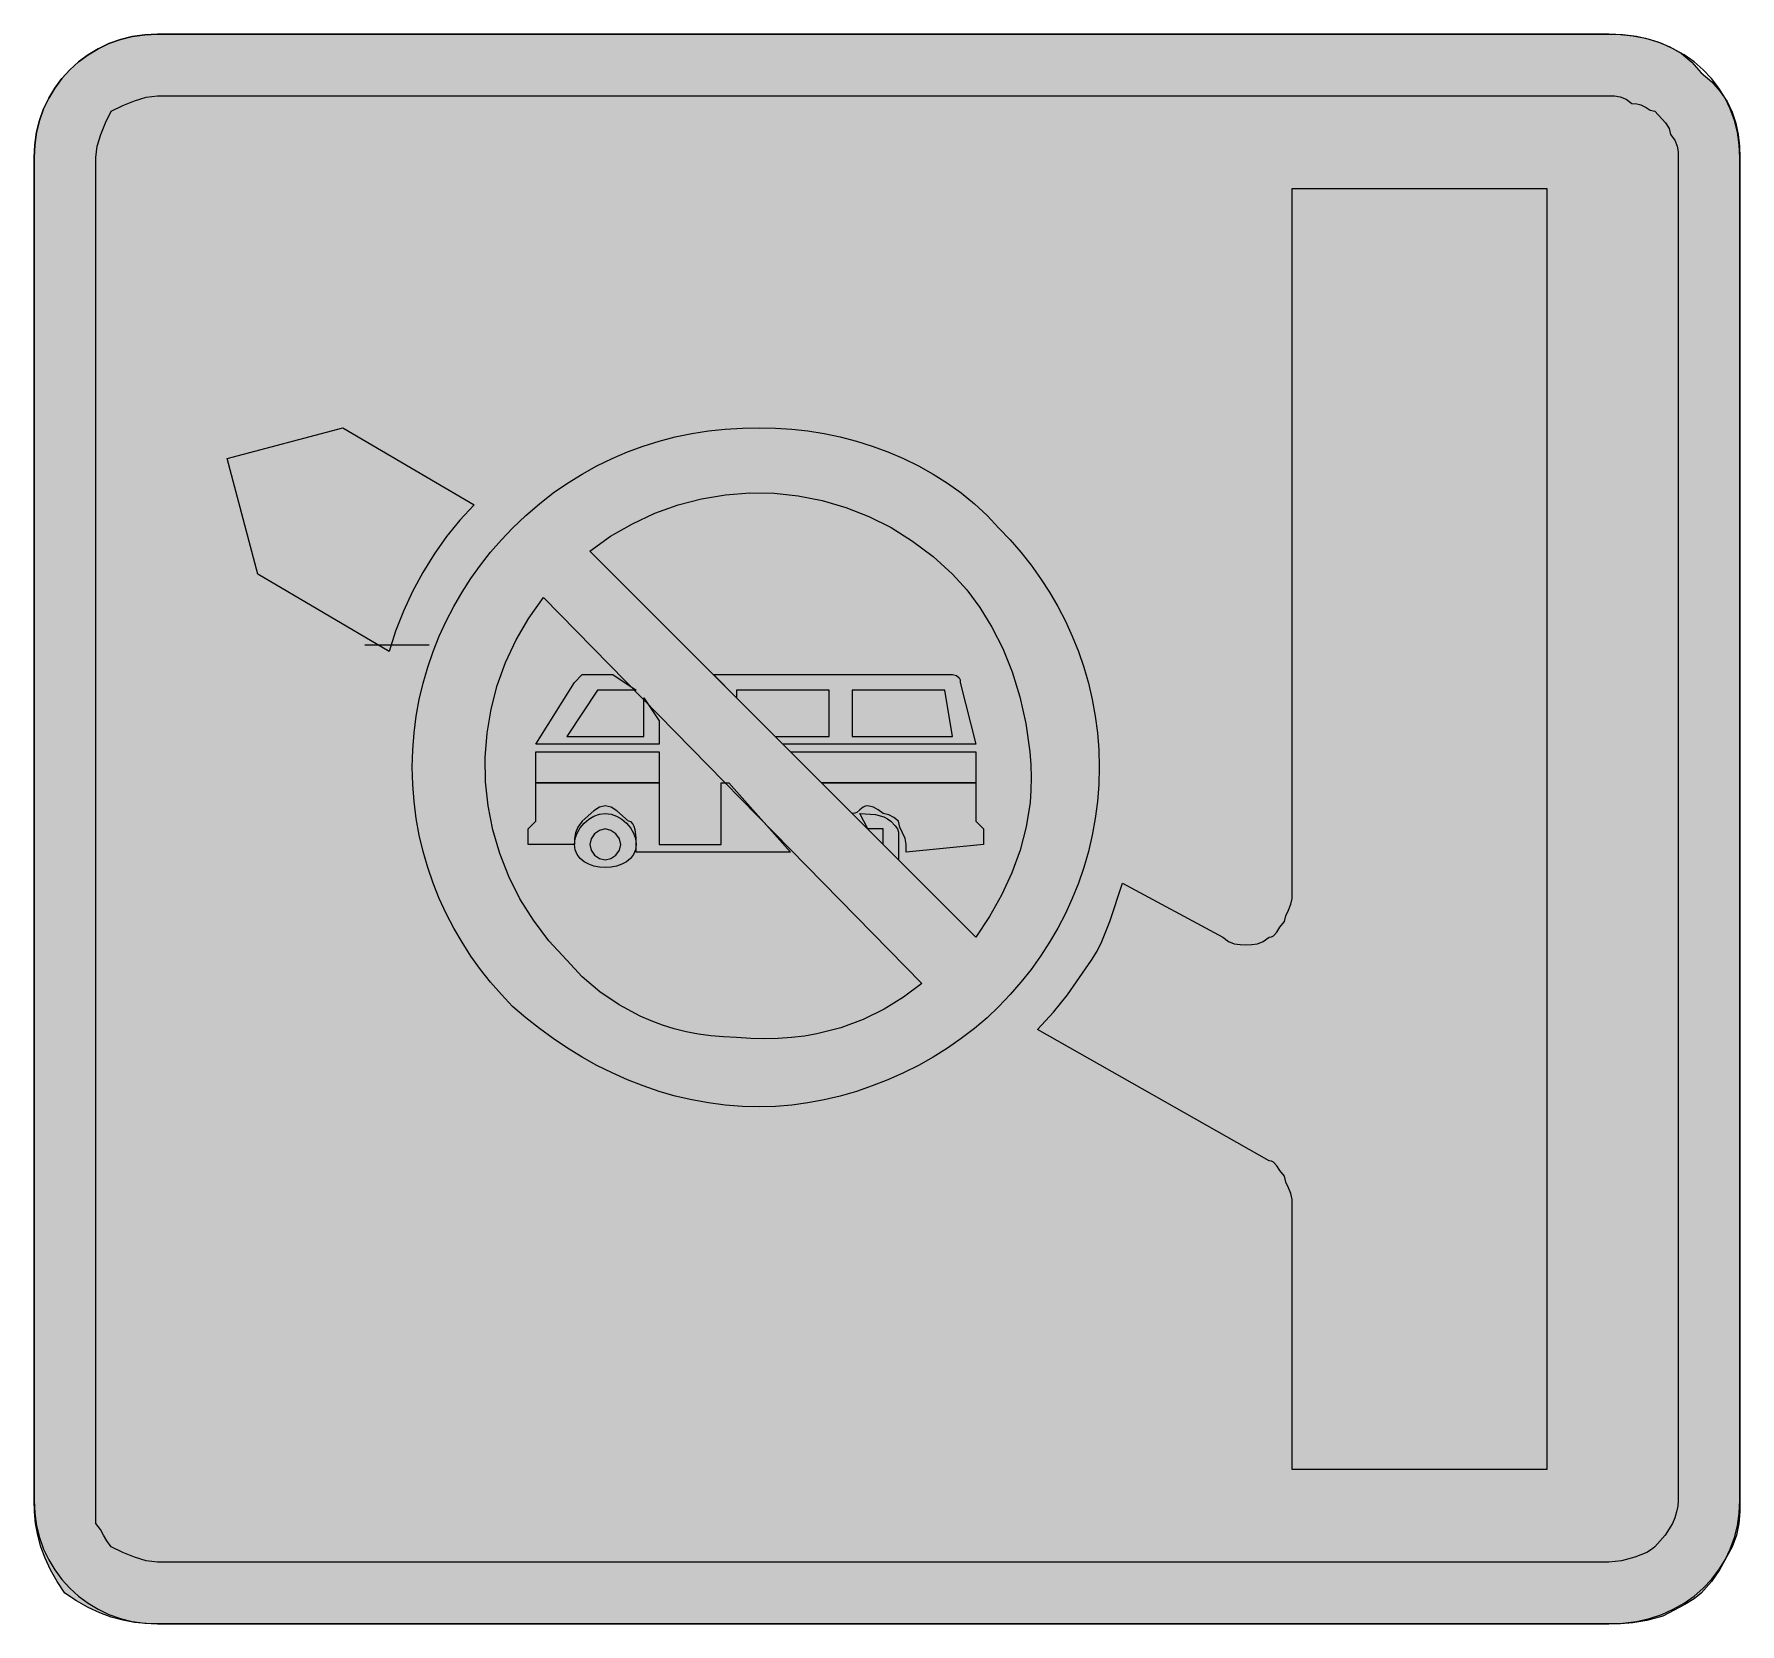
# Model space of a CAD drawing. Header units: metres. Extents: x 152 to 417, y 11 to 258.
import ezdxf

# ---------------------------------------------------------------- set-up
doc = ezdxf.new("R2010")
doc.units = ezdxf.units.M
for name, color, linetype, true_color in [('FILL_BLACK_000000', 7, 'Continuous', 0x000000), ('FILL_BLUE_0000FF', 7, 'Continuous', 0x0000ff), ('FILL_RED_FF0000', 7, 'Continuous', 0xff0000), ('FILL_WHITE_FFFFFF', 7, 'Continuous', 0xffffff), ('STROKE_BLUE_0000FF', 7, 'Continuous', 0x0000ff), ('STROKE_WHITE_FFFFFF', 7, 'Continuous', 0xffffff)]:
    doc.layers.add(name, color=color, linetype=linetype, true_color=true_color)

msp = doc.modelspace()

# ---------------------------------------------------------------- hatches: boundary and pattern name
at = {"layer": 'FILL_BLACK_000000', "true_color": 0x000000}
h = msp.add_hatch(color=7, dxfattribs=at)
h.dxf.hatch_style = 1
h.paths.add_polyline_path([(235.89, 157.68), (237.09, 158.88), (239.49, 158.88), (241.89, 158.88), (245.49, 156.48), (239.49, 156.48), (234.69, 149.28), (246.69, 149.28), (246.69, 155.28), (249.09, 151.68), (249.09, 148.08), (229.89, 148.08), (235.89, 157.68)])
h = msp.add_hatch(color=7, dxfattribs=at)
h.dxf.hatch_style = 1
h.paths.add_polyline_path([(275.49, 149.28), (275.49, 156.48), (261.09, 156.48), (261.09, 155.28), (257.49, 158.88), (294.69, 158.88), (295.29, 158.73), (295.7, 158.37), (295.84, 158.08), (295.89, 157.68), (298.29, 148.08), (268.29, 148.08), (267.09, 149.28), (275.49, 149.28)])
h.paths.add_polyline_path([(279.09, 149.28), (294.69, 149.28), (293.49, 156.48), (279.09, 156.48), (279.09, 149.28)], flags=16)
h = msp.add_hatch(color=7, dxfattribs=at)
h.dxf.hatch_style = 1
h.paths.add_polyline_path([(249.09, 146.88), (249.09, 142.08), (229.89, 142.08), (229.89, 146.88), (249.09, 146.88)])
h = msp.add_hatch(color=7, dxfattribs=at)
h.dxf.hatch_style = 1
h.paths.add_polyline_path([(298.29, 146.88), (298.29, 142.08), (274.29, 142.08), (269.49, 146.88), (298.29, 146.88)])
h = msp.add_hatch(color=7, dxfattribs=at)
h.dxf.hatch_style = 1
h.paths.add_polyline_path([(269.49, 131.28), (245.49, 131.28), (245.49, 132.48), (245.47, 133.55), (245.34, 134.73), (245.2, 135.26), (244.98, 135.69), (244.69, 135.97), (244.29, 136.08), (242.49, 137.73), (241.59, 138.27), (240.69, 138.48), (239.79, 138.27), (238.89, 137.73), (237.09, 136.08), (236.4, 135.18), (236.04, 134.28), (235.91, 133.38), (235.89, 132.48), (228.69, 132.48), (228.69, 134.88), (229.89, 136.08), (229.89, 142.08), (249.09, 142.08), (249.09, 132.48), (258.69, 132.48), (258.69, 142.08), (259.89, 142.08), (269.49, 131.28)])
h = msp.add_hatch(color=7, dxfattribs=at)
h.dxf.hatch_style = 1
h.paths.add_polyline_path([(298.29, 142.08), (298.29, 136.08), (299.49, 134.88), (299.49, 132.48), (287.49, 131.28), (287.49, 132.48), (287.3, 133.38), (286.89, 134.28), (286.48, 135.18), (286.29, 136.08), (285.54, 136.68), (284.77, 137.09), (283.89, 137.28), (283.14, 137.88), (282.37, 138.29), (281.49, 138.48), (281.09, 138.43), (280.78, 138.29), (280.29, 137.88), (279.8, 137.47), (279.49, 137.33), (279.09, 137.28), (274.29, 142.08), (298.29, 142.08)])
h = msp.add_hatch(color=7, dxfattribs=at)
h.dxf.hatch_style = 1
h.paths.add_polyline_path([(245.08, 130.9), (244.6, 130.29), (243.99, 129.78), (243.26, 129.39), (242.45, 129.1), (241.59, 128.94), (240.69, 128.88), (239.79, 128.94), (238.93, 129.1), (238.12, 129.39), (237.39, 129.78), (236.78, 130.29), (236.3, 130.9), (236, 131.64), (235.89, 132.48), (236, 133.38), (236.3, 134.24), (236.78, 135.05), (237.39, 135.78), (238.12, 136.39), (238.93, 136.87), (239.79, 137.17), (240.69, 137.28), (241.59, 137.17), (242.45, 136.87), (243.26, 136.39), (243.99, 135.78), (244.6, 135.05), (245.08, 134.24), (245.38, 133.38), (245.49, 132.48), (245.38, 131.64), (245.08, 130.9)])
h.paths.add_polyline_path([(242.34, 134.13), (241.57, 134.67), (240.69, 134.88), (239.81, 134.67), (239.04, 134.13), (238.5, 133.36), (238.29, 132.48), (238.5, 131.6), (239.04, 130.83), (239.81, 130.29), (240.69, 130.08), (241.57, 130.29), (242.34, 130.83), (242.88, 131.6), (243.09, 132.48), (242.88, 133.36), (242.34, 134.13)], flags=16)
h = msp.add_hatch(color=7, dxfattribs=at)
h.dxf.hatch_style = 1
h.paths.add_polyline_path([(282.69, 137.13), (284, 136.77), (284.59, 136.48), (285.09, 136.08), (285.78, 135.37), (286.14, 134.88), (286.27, 134.39), (286.29, 133.68), (286.29, 130.08), (283.89, 132.48), (283.89, 134.88), (282.69, 134.88), (281.49, 134.88), (280.29, 137.28), (282.69, 137.13)])
at = {"layer": 'FILL_BLUE_0000FF', "true_color": 0x0000ff}
h = msp.add_hatch(color=7, dxfattribs=at)
h.dxf.hatch_style = 1
h.paths.add_polyline_path([(396.69, 248.88), (397.59, 248.86), (398.49, 248.73), (399.39, 248.37), (400.29, 247.68), (401.08, 247.63), (401.7, 247.49), (402.54, 247.08), (403.16, 246.67), (403.89, 246.48), (405.54, 244.68), (406.08, 243.78), (406.29, 242.88), (406.98, 241.98), (407.34, 241.08), (407.47, 240.18), (407.49, 239.28), (407.49, 30.48), (407.43, 29.58), (407.26, 28.68), (406.98, 27.78), (406.59, 26.88), (405.46, 25.08), (403.89, 23.28), (403.33, 22.83), (402.6, 22.4), (400.74, 21.63), (398.66, 21.09), (396.69, 20.88), (171.09, 20.88), (169.29, 21.09), (167.49, 21.63), (165.69, 22.4), (163.89, 23.28), (163.18, 24.18), (162.69, 25.08), (162.2, 25.98), (161.49, 26.88), (161.49, 30.48), (161.49, 239.28), (161.7, 241.08), (162.24, 242.88), (163.01, 244.68), (163.89, 246.48), (165.69, 247.36), (167.49, 248.13), (169.29, 248.67), (171.09, 248.88), (396.69, 248.88)])
at = {"layer": 'FILL_RED_FF0000', "true_color": 0xff0000}
h = msp.add_hatch(color=7, dxfattribs=at)
h.dxf.hatch_style = 1
h.paths.add_polyline_path([(317.42, 141.79), (317.21, 139.14), (316.87, 136.52), (316.4, 133.94), (315.81, 131.4), (315.09, 128.91), (314.25, 126.47), (313.29, 124.08), (312.22, 121.75), (311.04, 119.47), (309.76, 117.26), (308.38, 115.12), (306.89, 113.04), (305.32, 111.04), (303.65, 109.12), (301.89, 107.28), (300.04, 105.52), (298.08, 103.85), (296.02, 102.28), (293.88, 100.79), (291.67, 99.41), (289.38, 98.13), (287.04, 96.95), (284.64, 95.88), (282.2, 94.92), (279.73, 94.08), (277.23, 93.36), (274.72, 92.77), (272.2, 92.3), (269.68, 91.96), (267.18, 91.75), (264.69, 91.68), (262, 91.75), (259.35, 91.96), (256.72, 92.3), (254.13, 92.77), (251.58, 93.36), (249.06, 94.08), (246.58, 94.92), (244.14, 95.88), (241.74, 96.95), (239.39, 98.13), (237.08, 99.41), (234.82, 100.79), (232.61, 102.28), (230.45, 103.85), (228.34, 105.52), (226.29, 107.28), (224.53, 109.12), (222.86, 111.04), (221.29, 113.04), (219.8, 115.12), (218.42, 117.26), (217.14, 119.47), (215.96, 121.75), (214.89, 124.08), (213.93, 126.47), (213.09, 128.91), (212.37, 131.4), (211.78, 133.94), (211.31, 136.52), (210.97, 139.14), (210.76, 141.79), (210.69, 144.48), (210.76, 147.17), (210.97, 149.82), (211.31, 152.44), (211.78, 155.02), (212.37, 157.56), (213.09, 160.05), (213.93, 162.49), (214.89, 164.88), (215.96, 167.21), (217.14, 169.49), (218.42, 171.7), (219.8, 173.84), (221.29, 175.92), (222.86, 177.92), (224.53, 179.84), (226.29, 181.68), (228.34, 183.63), (230.45, 185.45), (232.61, 187.13), (234.82, 188.67), (237.08, 190.08), (239.39, 191.36), (241.74, 192.51), (244.14, 193.53), (246.58, 194.42), (249.06, 195.19), (251.58, 195.84), (254.13, 196.36), (256.72, 196.77), (259.35, 197.05), (262, 197.22), (264.69, 197.28), (267.18, 197.22), (269.68, 197.05), (272.2, 196.77), (274.72, 196.36), (277.23, 195.84), (279.73, 195.19), (282.2, 194.42), (284.64, 193.53), (287.04, 192.51), (289.38, 191.36), (291.67, 190.08), (293.88, 188.67), (296.02, 187.13), (298.08, 185.45), (300.04, 183.63), (301.89, 181.68), (303.65, 179.84), (305.32, 177.92), (306.89, 175.92), (308.38, 173.84), (309.76, 171.7), (311.04, 169.49), (312.22, 167.21), (313.29, 164.88), (314.25, 162.49), (315.09, 160.05), (315.81, 157.56), (316.4, 155.02), (316.87, 152.44), (317.21, 149.82), (317.42, 147.17), (317.49, 144.48), (317.42, 141.79)])
at = {"layer": 'FILL_WHITE_FFFFFF', "true_color": 0xffffff}
h = msp.add_hatch(color=7, dxfattribs=at)
h.dxf.hatch_style = 1
h.paths.add_polyline_path([(396.69, 258.48), (398.54, 258.42), (400.46, 258.22), (402.41, 257.85), (404.34, 257.28), (406.22, 256.49), (408, 255.44), (409.63, 254.12), (411.09, 252.48), (412.73, 251.08), (414.05, 249.57), (415.1, 247.99), (415.89, 246.33), (416.46, 244.62), (416.83, 242.86), (417.03, 241.08), (417.09, 239.28), (417.09, 30.48), (417.07, 28.68), (416.94, 26.88), (416.58, 25.08), (415.89, 23.28), (413.94, 19.68), (412.68, 17.88), (411.09, 16.08), (409.98, 15.18), (408.54, 14.28), (405.09, 12.48), (402.6, 11.79), (400.44, 11.43), (398.51, 11.3), (396.69, 11.28), (171.09, 11.28), (169.29, 11.34), (167.49, 11.52), (165.69, 11.85), (163.89, 12.33), (162.09, 12.98), (160.29, 13.81), (158.49, 14.84), (156.69, 16.08), (155.45, 17.88), (154.42, 19.68), (153.59, 21.48), (152.94, 23.28), (152.46, 25.08), (152.13, 26.88), (151.95, 28.68), (151.89, 30.48), (151.89, 239.28), (151.99, 241.28), (152.27, 243.21), (152.74, 245.06), (153.37, 246.84), (154.17, 248.52), (155.12, 250.1), (156.21, 251.57), (157.44, 252.93), (158.8, 254.16), (160.27, 255.25), (161.85, 256.2), (163.53, 257), (165.31, 257.63), (167.16, 258.1), (169.09, 258.38), (171.09, 258.48), (396.69, 258.48)])
h = msp.add_hatch(color=7, dxfattribs=at)
h.dxf.hatch_style = 1
h.paths.add_polyline_path([(387.09, 234.48), (387.09, 35.28), (347.49, 35.28), (347.49, 77.28), (347.3, 78.18), (346.89, 79.08), (346.48, 79.98), (346.29, 80.88), (345.58, 81.76), (345.09, 82.53), (344.6, 83.07), (344.29, 83.23), (343.89, 83.28), (307.89, 103.68), (310.38, 106.38), (312.54, 109.08), (316.29, 114.48), (317.14, 115.88), (317.88, 117.37), (319.14, 120.48), (321.09, 126.48), (336.69, 118.08), (337.59, 117.39), (338.49, 117.03), (339.39, 116.9), (340.29, 116.88), (341.19, 116.9), (342.09, 117.03), (342.99, 117.39), (343.89, 118.08), (344.29, 118.13), (344.6, 118.29), (345.09, 118.83), (345.58, 119.6), (346.29, 120.48), (346.48, 121.38), (346.89, 122.28), (347.3, 123.18), (347.49, 124.08), (347.49, 234.48), (387.09, 234.48)])
h = msp.add_hatch(color=7, dxfattribs=at)
h.dxf.hatch_style = 1
h.paths.add_polyline_path([(186.69, 174.48), (181.89, 192.48), (199.89, 197.28), (220.29, 185.28), (218.1, 182.92), (216.03, 180.37), (214.11, 177.64), (212.34, 174.78), (210.74, 171.8), (209.32, 168.74), (208.1, 165.63), (207.09, 162.48), (186.69, 174.48)])
h = msp.add_hatch(color=7, dxfattribs=at)
h.dxf.hatch_style = 1
h.paths.add_polyline_path([(241.52, 180.39), (244.9, 182.35), (248.4, 183.99), (252, 185.28), (255.67, 186.24), (259.4, 186.85), (263.17, 187.14), (266.94, 187.08), (270.7, 186.69), (274.42, 185.95), (278.08, 184.89), (281.66, 183.48), (285.13, 181.74), (288.48, 179.65), (291.67, 177.24), (294.69, 174.48), (296.88, 172.06), (298.93, 169.32), (300.81, 166.27), (302.49, 162.93), (303.95, 159.3), (305.15, 155.41), (306.08, 151.27), (306.69, 146.88), (306.86, 144.87), (306.92, 142.89), (306.87, 140.93), (306.73, 139), (306.14, 135.24), (305.19, 131.58), (303.9, 128.04), (302.3, 124.6), (300.42, 121.29), (298.29, 118.08), (238.29, 178.08), (241.52, 180.39)])
h = msp.add_hatch(color=7, dxfattribs=at)
h.dxf.hatch_style = 1
h.paths.add_polyline_path([(289.89, 110.88), (287.08, 108.75), (284.04, 106.87), (280.78, 105.27), (277.29, 103.98), (273.58, 103.03), (271.64, 102.69), (269.64, 102.44), (267.59, 102.3), (265.48, 102.25), (263.31, 102.31), (261.09, 102.48), (259.08, 102.54), (257.1, 102.7), (255.16, 102.97), (253.25, 103.34), (251.39, 103.81), (249.57, 104.38), (247.81, 105.04), (246.09, 105.78), (242.83, 107.52), (239.83, 109.57), (237.1, 111.9), (234.69, 114.48), (231.93, 117.5), (229.51, 120.69), (227.43, 124.04), (225.69, 127.51), (224.28, 131.09), (223.22, 134.75), (222.48, 138.47), (222.09, 142.23), (222.03, 146), (222.32, 149.77), (222.93, 153.5), (223.89, 157.17), (225.18, 160.77), (226.81, 164.27), (228.78, 167.65), (231.09, 170.88), (289.89, 110.88)])

# ---------------------------------------------------------------- linework, layer by layer
at = {"layer": 'FILL_BLACK_000000', "lineweight": 0, "true_color": 0x000000}
for points in [[(235.89, 157.68), (237.09, 158.88), (239.49, 158.88), (241.89, 158.88), (245.49, 156.48), (239.49, 156.48), (234.69, 149.28), (246.69, 149.28), (246.69, 155.28), (249.09, 151.68), (249.09, 148.08), (229.89, 148.08)], [(275.49, 149.28), (275.49, 156.48), (261.09, 156.48), (261.09, 155.28), (257.49, 158.88), (294.69, 158.88), (295.29, 158.73), (295.7, 158.37), (295.84, 158.08), (295.89, 157.68), (298.29, 148.08), (268.29, 148.08), (267.09, 149.28)], [(279.09, 149.28), (294.69, 149.28), (293.49, 156.48), (279.09, 156.48)], [(249.09, 146.88), (249.09, 142.08), (229.89, 142.08), (229.89, 146.88)], [(298.29, 146.88), (298.29, 142.08), (274.29, 142.08), (269.49, 146.88)], [(269.49, 131.28), (245.49, 131.28), (245.49, 132.48), (245.47, 133.55), (245.34, 134.73), (245.2, 135.26), (244.98, 135.69), (244.69, 135.97), (244.29, 136.08), (242.49, 137.73), (241.59, 138.27), (240.69, 138.48), (239.79, 138.27), (238.89, 137.73), (237.09, 136.08), (236.4, 135.18), (236.04, 134.28), (235.91, 133.38), (235.89, 132.48), (228.69, 132.48), (228.69, 134.88), (229.89, 136.08), (229.89, 142.08), (249.09, 142.08), (249.09, 132.48), (258.69, 132.48), (258.69, 142.08), (259.89, 142.08)], [(298.29, 142.08), (298.29, 136.08), (299.49, 134.88), (299.49, 132.48), (287.49, 131.28), (287.49, 132.48), (287.3, 133.38), (286.89, 134.28), (286.48, 135.18), (286.29, 136.08), (285.54, 136.68), (284.77, 137.09), (283.89, 137.28), (283.14, 137.88), (282.37, 138.29), (281.49, 138.48), (281.09, 138.43), (280.78, 138.29), (280.29, 137.88), (279.8, 137.47), (279.49, 137.33), (279.09, 137.28), (274.29, 142.08)], [(245.08, 130.9), (244.6, 130.29), (243.99, 129.78), (243.26, 129.39), (242.45, 129.1), (241.59, 128.94), (240.69, 128.88), (239.79, 128.94), (238.93, 129.1), (238.12, 129.39), (237.39, 129.78), (236.78, 130.29), (236.3, 130.9), (236, 131.64), (235.89, 132.48), (236, 133.38), (236.3, 134.24), (236.78, 135.05), (237.39, 135.78), (238.12, 136.39), (238.93, 136.87), (239.79, 137.17), (240.69, 137.28), (241.59, 137.17), (242.45, 136.87), (243.26, 136.39), (243.99, 135.78), (244.6, 135.05), (245.08, 134.24), (245.38, 133.38), (245.49, 132.48), (245.38, 131.64)], [(282.69, 137.13), (284, 136.77), (284.59, 136.48), (285.09, 136.08), (285.78, 135.37), (286.14, 134.88), (286.27, 134.39), (286.29, 133.68), (286.29, 130.08), (283.89, 132.48), (283.89, 134.88), (282.69, 134.88), (281.49, 134.88), (280.29, 137.28)], [(242.34, 134.13), (241.57, 134.67), (240.69, 134.88), (239.81, 134.67), (239.04, 134.13), (238.5, 133.36), (238.29, 132.48), (238.5, 131.6), (239.04, 130.83), (239.81, 130.29), (240.69, 130.08), (241.57, 130.29), (242.34, 130.83), (242.88, 131.6), (243.09, 132.48), (242.88, 133.36)]]:
    msp.add_lwpolyline(points, close=True, dxfattribs=at)
at = {"layer": 'FILL_BLUE_0000FF', "lineweight": 0, "true_color": 0x0000ff}
msp.add_lwpolyline([(396.69, 248.88), (397.59, 248.86), (398.49, 248.73), (399.39, 248.37), (400.29, 247.68), (401.08, 247.63), (401.7, 247.49), (402.54, 247.08), (403.16, 246.67), (403.89, 246.48), (405.54, 244.68), (406.08, 243.78), (406.29, 242.88), (406.98, 241.98), (407.34, 241.08), (407.47, 240.18), (407.49, 239.28), (407.49, 30.48), (407.43, 29.58), (407.26, 28.68), (406.98, 27.78), (406.59, 26.88), (405.46, 25.08), (403.89, 23.28), (403.33, 22.83), (402.6, 22.4), (400.74, 21.63), (398.66, 21.09), (396.69, 20.88), (171.09, 20.88), (169.29, 21.09), (167.49, 21.63), (165.69, 22.4), (163.89, 23.28), (163.18, 24.18), (162.69, 25.08), (162.2, 25.98), (161.49, 26.88), (161.49, 30.48), (161.49, 239.28), (161.7, 241.08), (162.24, 242.88), (163.01, 244.68), (163.89, 246.48), (165.69, 247.36), (167.49, 248.13), (169.29, 248.67), (171.09, 248.88)], close=True, dxfattribs=at)
at = {"layer": 'FILL_RED_FF0000', "lineweight": 0, "true_color": 0xff0000}
msp.add_lwpolyline([(317.42, 141.79), (317.21, 139.14), (316.87, 136.52), (316.4, 133.94), (315.81, 131.4), (315.09, 128.91), (314.25, 126.47), (313.29, 124.08), (312.22, 121.75), (311.04, 119.47), (309.76, 117.26), (308.38, 115.12), (306.89, 113.04), (305.32, 111.04), (303.65, 109.12), (301.89, 107.28), (300.04, 105.52), (298.08, 103.85), (296.02, 102.28), (293.88, 100.79), (291.67, 99.41), (289.38, 98.13), (287.04, 96.95), (284.64, 95.88), (282.2, 94.92), (279.73, 94.08), (277.23, 93.36), (274.72, 92.77), (272.2, 92.3), (269.68, 91.96), (267.18, 91.75), (264.69, 91.68), (262, 91.75), (259.35, 91.96), (256.72, 92.3), (254.13, 92.77), (251.58, 93.36), (249.06, 94.08), (246.58, 94.92), (244.14, 95.88), (241.74, 96.95), (239.39, 98.13), (237.08, 99.41), (234.82, 100.79), (232.61, 102.28), (230.45, 103.85), (228.34, 105.52), (226.29, 107.28), (224.53, 109.12), (222.86, 111.04), (221.29, 113.04), (219.8, 115.12), (218.42, 117.26), (217.14, 119.47), (215.96, 121.75), (214.89, 124.08), (213.93, 126.47), (213.09, 128.91), (212.37, 131.4), (211.78, 133.94), (211.31, 136.52), (210.97, 139.14), (210.76, 141.79), (210.69, 144.48), (210.76, 147.17), (210.97, 149.82), (211.31, 152.44), (211.78, 155.02), (212.37, 157.56), (213.09, 160.05), (213.93, 162.49), (214.89, 164.88), (215.96, 167.21), (217.14, 169.49), (218.42, 171.7), (219.8, 173.84), (221.29, 175.92), (222.86, 177.92), (224.53, 179.84), (226.29, 181.68), (228.34, 183.63), (230.45, 185.45), (232.61, 187.13), (234.82, 188.67), (237.08, 190.08), (239.39, 191.36), (241.74, 192.51), (244.14, 193.53), (246.58, 194.42), (249.06, 195.19), (251.58, 195.84), (254.13, 196.36), (256.72, 196.77), (259.35, 197.05), (262, 197.22), (264.69, 197.28), (267.18, 197.22), (269.68, 197.05), (272.2, 196.77), (274.72, 196.36), (277.23, 195.84), (279.73, 195.19), (282.2, 194.42), (284.64, 193.53), (287.04, 192.51), (289.38, 191.36), (291.67, 190.08), (293.88, 188.67), (296.02, 187.13), (298.08, 185.45), (300.04, 183.63), (301.89, 181.68), (303.65, 179.84), (305.32, 177.92), (306.89, 175.92), (308.38, 173.84), (309.76, 171.7), (311.04, 169.49), (312.22, 167.21), (313.29, 164.88), (314.25, 162.49), (315.09, 160.05), (315.81, 157.56), (316.4, 155.02), (316.87, 152.44), (317.21, 149.82), (317.42, 147.17), (317.49, 144.48)], close=True, dxfattribs=at)
at = {"layer": 'FILL_WHITE_FFFFFF', "lineweight": 0, "true_color": 0xffffff}
for points in [[(396.69, 258.48), (398.54, 258.42), (400.46, 258.22), (402.41, 257.85), (404.34, 257.28), (406.22, 256.49), (408, 255.44), (409.63, 254.12), (411.09, 252.48), (412.73, 251.08), (414.05, 249.57), (415.1, 247.99), (415.89, 246.33), (416.46, 244.62), (416.83, 242.86), (417.03, 241.08), (417.09, 239.28), (417.09, 30.48), (417.07, 28.68), (416.94, 26.88), (416.58, 25.08), (415.89, 23.28), (413.94, 19.68), (412.68, 17.88), (411.09, 16.08), (409.98, 15.18), (408.54, 14.28), (405.09, 12.48), (402.6, 11.79), (400.44, 11.43), (398.51, 11.3), (396.69, 11.28), (171.09, 11.28), (169.29, 11.34), (167.49, 11.52), (165.69, 11.85), (163.89, 12.33), (162.09, 12.98), (160.29, 13.81), (158.49, 14.84), (156.69, 16.08), (155.45, 17.88), (154.42, 19.68), (153.59, 21.48), (152.94, 23.28), (152.46, 25.08), (152.13, 26.88), (151.95, 28.68), (151.89, 30.48), (151.89, 239.28), (151.99, 241.28), (152.27, 243.21), (152.74, 245.06), (153.37, 246.84), (154.17, 248.52), (155.12, 250.1), (156.21, 251.57), (157.44, 252.93), (158.8, 254.16), (160.27, 255.25), (161.85, 256.2), (163.53, 257), (165.31, 257.63), (167.16, 258.1), (169.09, 258.38), (171.09, 258.48)], [(186.69, 174.48), (181.89, 192.48), (199.89, 197.28), (220.29, 185.28), (218.1, 182.92), (216.03, 180.37), (214.11, 177.64), (212.34, 174.78), (210.74, 171.8), (209.32, 168.74), (208.1, 165.63), (207.09, 162.48)], [(241.52, 180.39), (244.9, 182.35), (248.4, 183.99), (252, 185.28), (255.67, 186.24), (259.4, 186.85), (263.17, 187.14), (266.94, 187.08), (270.7, 186.69), (274.42, 185.95), (278.08, 184.89), (281.66, 183.48), (285.13, 181.74), (288.48, 179.65), (291.67, 177.24), (294.69, 174.48), (296.88, 172.06), (298.93, 169.32), (300.81, 166.27), (302.49, 162.93), (303.95, 159.3), (305.15, 155.41), (306.08, 151.27), (306.69, 146.88), (306.86, 144.87), (306.92, 142.89), (306.87, 140.93), (306.73, 139), (306.14, 135.24), (305.19, 131.58), (303.9, 128.04), (302.3, 124.6), (300.42, 121.29), (298.29, 118.08), (238.29, 178.08)], [(289.89, 110.88), (287.08, 108.75), (284.04, 106.87), (280.78, 105.27), (277.29, 103.98), (273.58, 103.03), (271.64, 102.69), (269.64, 102.44), (267.59, 102.3), (265.48, 102.25), (263.31, 102.31), (261.09, 102.48), (259.08, 102.54), (257.1, 102.7), (255.16, 102.97), (253.25, 103.34), (251.39, 103.81), (249.57, 104.38), (247.81, 105.04), (246.09, 105.78), (242.83, 107.52), (239.83, 109.57), (237.1, 111.9), (234.69, 114.48), (231.93, 117.5), (229.51, 120.69), (227.43, 124.04), (225.69, 127.51), (224.28, 131.09), (223.22, 134.75), (222.48, 138.47), (222.09, 142.23), (222.03, 146), (222.32, 149.77), (222.93, 153.5), (223.89, 157.17), (225.18, 160.77), (226.81, 164.27), (228.78, 167.65), (231.09, 170.88)]]:
    msp.add_lwpolyline(points, close=True, dxfattribs=at)
at = {"layer": 'FILL_WHITE_FFFFFF', "lineweight": 0, "true_color": 0x0000ff}
msp.add_lwpolyline([(387.09, 234.48), (387.09, 35.28), (347.49, 35.28), (347.49, 77.28), (347.3, 78.18), (346.89, 79.08), (346.48, 79.98), (346.29, 80.88), (345.58, 81.76), (345.09, 82.53), (344.6, 83.07), (344.29, 83.23), (343.89, 83.28), (307.89, 103.68), (310.38, 106.38), (312.54, 109.08), (316.29, 114.48), (317.14, 115.88), (317.88, 117.37), (319.14, 120.48), (321.09, 126.48), (336.69, 118.08), (337.59, 117.39), (338.49, 117.03), (339.39, 116.9), (340.29, 116.88), (341.19, 116.9), (342.09, 117.03), (342.99, 117.39), (343.89, 118.08), (344.29, 118.13), (344.6, 118.29), (345.09, 118.83), (345.58, 119.6), (346.29, 120.48), (346.48, 121.38), (346.89, 122.28), (347.3, 123.18), (347.49, 124.08), (347.49, 234.48)], close=True, dxfattribs=at)
at = {"layer": 'STROKE_BLUE_0000FF', "lineweight": 0, "true_color": 0x0000ff}
msp.add_lwpolyline([(417.09, 30.48), (417.09, 239.28), (416.99, 241.28), (416.71, 243.21), (416.24, 245.06), (415.59, 246.84), (414.78, 248.52), (413.8, 250.1), (412.67, 251.57), (411.39, 252.93), (409.97, 254.16), (408.42, 255.25), (406.74, 256.2), (404.94, 257), (403.03, 257.63), (401.01, 258.1), (398.9, 258.38), (396.69, 258.48), (171.09, 258.48), (169.09, 258.38), (167.16, 258.1), (165.31, 257.63), (163.53, 257), (161.85, 256.2), (160.27, 255.25), (158.8, 254.16), (157.44, 252.93), (156.21, 251.57), (155.12, 250.1), (154.17, 248.52), (153.37, 246.84), (152.74, 245.06), (152.27, 243.21), (151.99, 241.28), (151.89, 239.28), (151.89, 30.48), (151.99, 28.48), (152.27, 26.55), (152.74, 24.7), (153.37, 22.92), (154.17, 21.24), (155.12, 19.66), (156.21, 18.19), (157.44, 16.83), (158.8, 15.6), (160.27, 14.51), (161.85, 13.56), (163.53, 12.76), (165.31, 12.13), (167.16, 11.66), (169.09, 11.38), (171.09, 11.28), (396.69, 11.28), (398.9, 11.38), (401.01, 11.66), (403.03, 12.13), (404.94, 12.76), (406.74, 13.56), (408.42, 14.51), (409.97, 15.6), (411.39, 16.83), (412.67, 18.19), (413.8, 19.66), (414.78, 21.24), (415.59, 22.92), (416.24, 24.7), (416.71, 26.55), (416.99, 28.48), (417.09, 30.48)], dxfattribs=at)
at = {"layer": 'STROKE_WHITE_FFFFFF', "lineweight": 0, "true_color": 0xffffff}
msp.add_lwpolyline([(203.29, 163.52), (213.29, 163.52)], dxfattribs=at)
msp.add_lwpolyline([(203.29, 163.52), (213.29, 163.52)], dxfattribs=at)
msp.add_lwpolyline([(203.29, 163.52), (213.29, 163.52)], dxfattribs=at)

doc.saveas('drawing.dxf')
